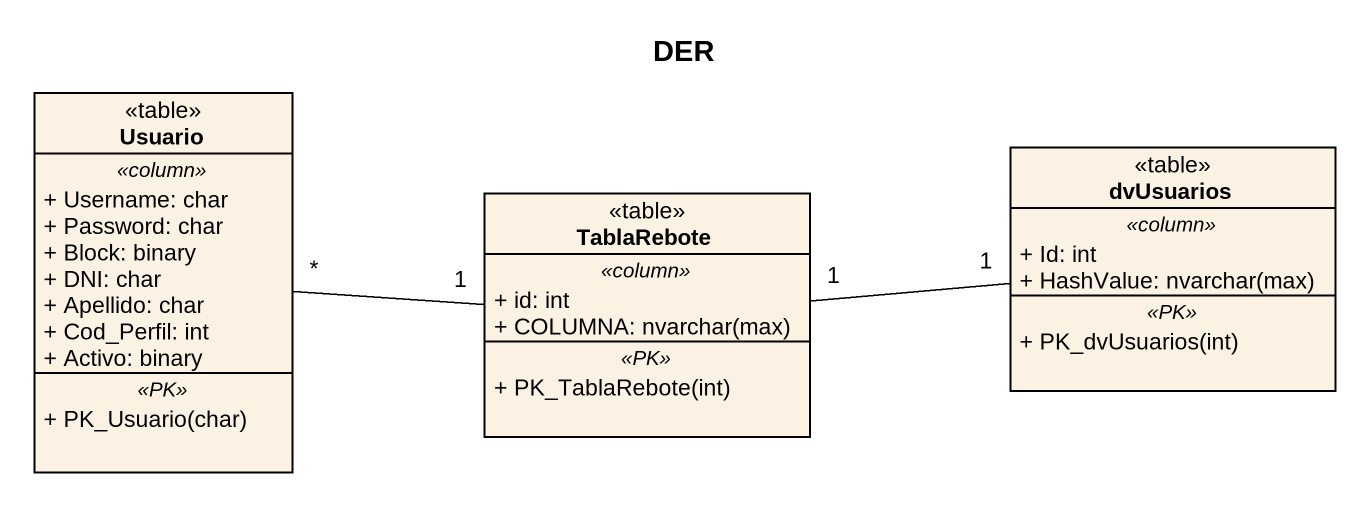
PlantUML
@startuml
title DER
hide circle
hide empty members
skinparam classAttributeIconSize 0
class Usuario <<table>> {
  .. <<column>> ..
  + Username: char
  + Password: char
  + Block: binary
  + DNI: char
  + Apellido: char
  + Cod_Perfil: int
  + Activo: binary
  .. <<PK>> ..
  + PK_Usuario(char)
}
class TablaRebote <<table>> {
  .. <<column>> ..
  + id: int
  {field} + COLUMNA: nvarchar(max)
  .. <<PK>> ..
  + PK_TablaRebote(int)
}
class dvUsuarios <<table>> {
  .. <<column>> ..
  + Id: int
  {field} + HashValue: nvarchar(max)
  .. <<PK>> ..
  + PK_dvUsuarios(int)
}
Usuario "*" -right- "1" TablaRebote
TablaRebote "1" -right- "1" dvUsuarios
@enduml
